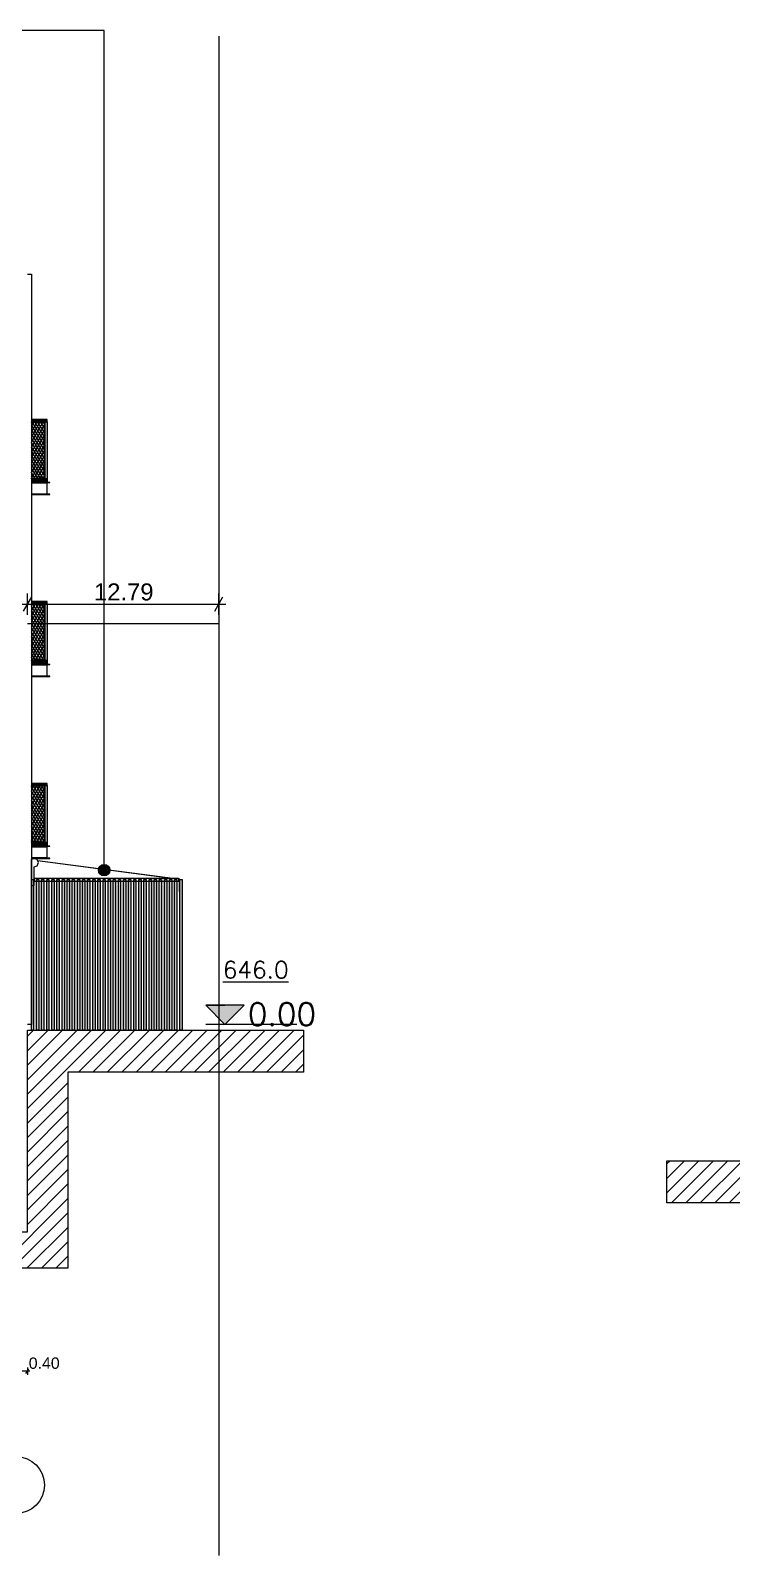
# Model space of a CAD drawing. Header units: millimetres. Extents: x 476571643 to 477489869, y 4620928210 to 4621294454.
# Drawn here: x 477385942 to 477398269, y 4621108520 to 4621135349 of the extents above; entities that cross this region are included whole.
import ezdxf

# ---------------------------------------------------------------- set-up
doc = ezdxf.new("R2010")
doc.units = ezdxf.units.MM
doc.header["$MEASUREMENT"] = 0
doc.set_wipeout_variables(frame=1)
doc.linetypes.add('Wipeout_Contour', pattern=[1000, 0, -1000])
for name, color, linetype, lineweight in [('0_Pen_No__1_Pen_No__250', 7, 'Continuous', 0), ('0_Pen_No__250_Pen_No__142', 142, 'Continuous', 0), ('New_._Pen_No__1', 1, 'Continuous', 0), ('New_2D Drafting - General_Pen_No__30_Pen_No__9_Pen_No__9_Pen_No__255', 255, 'Continuous', 0), ('New_2D Drafting - General_Pen_No__30_Pen_No__9_Pen_No__9_Pen_No__7', 7, 'Continuous', 0), ('New_2D Drafting - General_Pen_No__4', 7, 'Continuous', 0), ('New_2D Drafting - General_Pen_No__7', 7, 'Continuous', 0), ('New_2D Drafting - General_Pen_No__7_Pen_No__250', 7, 'Continuous', 0), ('New_2D Drafting - General_Pen_No__7_Pen_No__7', 7, 'Continuous', 0), ('New_Interior - Furniture _Pen_No__250', 7, 'Continuous', 0), ('New_reg_nak_Pen_No__7', 7, 'Continuous', 0), ('New_Structural - Bearing_Pen_No__1', 1, 'Continuous', 0), ('Structural - Bearing_Pen_No__7', 7, 'Continuous', 0), ('zoma_Pen_No__1', 1, 'Continuous', 0), ('zoma_Pen_No__142', 142, 'Continuous', 0), ('zoma_Pen_No__1_Pen_No__142', 142, 'Continuous', 0), ('zoma_Pen_No__5_Pen_No__142', 142, 'Continuous', 0), ('zoma_Pen_No__5_Pen_No__5_Pen_No__142', 142, 'Continuous', 0)]:
    doc.layers.add(name, color=color, linetype=linetype, lineweight=lineweight)
for name, color, linetype in [('New_Interior - Furniture', 7, 'Continuous'), ('zoma', 7, 'Continuous'), ('zoma_Pen_No__5', 7, 'Continuous')]:
    doc.layers.add(name, color=color, linetype=linetype)
doc.styles.add('GENERATED_STYLE_2', font='arial.ttf')
doc.linetypes.add('Break', pattern='A,0,[1,a-5 saxl бѓ’бѓђбѓ¦бѓ”бѓ‘бѓ”бѓ‘бѓ\x98_1.Shx,S=15.679026,R=0,X=0,Y=0],-1975.557214,0', length=1975.557214)
doc.dimstyles.new('GENERATED_STYLE__27', dxfattribs={"dimtxt": 300, "dimasz": 190, "dimexe": 0.18, "dimexo": 3, "dimgap": 0.09, "dimtad": 1, "dimtih": 1, "dimtoh": 1, "dimlfac": 0.001, "dimzin": 0, "dimdsep": 46, "dimtxsty": 'GENERATED_STYLE_2', "dimblk": 'ARROWHEAD_2', "dimblk1": 'ARROWHEAD_2', "dimblk2": 'ARROWHEAD_2', "dimcen": 0.09, "dimclrd": 1, "dimclre": 1, "dimclrt": 1, "dimadec": 0, "dimazin": 0, "dimtfac": 1, "dimtdec": 4, "dimtmove": 0, "dimatfit": 3, "dimfxl": 1, "dimtolj": 1, "dimtzin": 0, "dimarcsym": 0})
doc.dimstyles.new('GENERATED_STYLE__3', dxfattribs={"dimtxt": 200, "dimasz": 64.421331, "dimexe": 0.18, "dimexo": 3, "dimgap": 0.09, "dimtad": 1, "dimtih": 1, "dimtoh": 1, "dimlfac": 0.001, "dimzin": 0, "dimdsep": 46, "dimtxsty": 'GENERATED_STYLE_2', "dimblk": 'ARROWHEAD_2', "dimblk1": 'ARROWHEAD_2', "dimblk2": 'ARROWHEAD_2', "dimcen": 0.09, "dimclrd": 142, "dimclre": 142, "dimclrt": 142, "dimadec": 0, "dimazin": 0, "dimtfac": 1, "dimtdec": 4, "dimtmove": 0, "dimatfit": 3, "dimfxl": 1, "dimtolj": 1, "dimtzin": 0, "dimarcsym": 0})
pattern_1 = [(45, (476844527.15, 4621385791.04), (-127.279217, 127.279217), [])]
pattern_2 = [(60, (476844527.15, 4621385791.044), (-38.9711432, 22.5), []), (122.8330945, (476844527.15, 4621385791.044), (36.8060797, 18.75), [])]

# ---------------------------------------------------------------- blocks, each defined once
blk = doc.blocks.new('*D1628', base_point=(476844527, 4621385791))
at = {"layer": 'zoma_Pen_No__142', "color": 142, "linetype": 'Continuous', "lineweight": 0, "transparency": 16777216}
for p, q in [((477385462, 4621111720), (477385511, 4621111804)), ((477385486, 4621111826), (477385486, 4621111698)), ((477385887, 4621111762), (477385486, 4621111762)), ((477385862, 4621111720), (477385911, 4621111804)), ((477385887, 4621111826), (477385887, 4621111698)), ((477385928, 4621111762), (477385887, 4621111762))]:
    blk.add_line(p, q, dxfattribs=at)
at = {"layer": 'zoma_Pen_No__142', "color": 142, "lineweight": 0, "transparency": 16777216, "insert": (477385911, 4621111802), "char_height": 200, "attachment_point": 7, "style": 'GENERATED_STYLE_2'}
blk.add_mtext('\\A1;{\\pql;\\fArial CYR|b0|i0|c204|p34;0.40}', dxfattribs=at)
blk = doc.blocks.new('ARROWHEAD_2')
at = {"color": 0, "linetype": 'Continuous', "lineweight": 0}
for p, q in [((0, 0), (-1, 0)), ((-0.38, -0.66), (0.38, 0.66))]:
    blk.add_line(p, q, dxfattribs=at)
blk = doc.blocks.new('*D1670', base_point=(476844527, 4621385791))
at = {"layer": 'zoma_Pen_No__1', "color": 1, "linetype": 'Continuous', "lineweight": 0, "transparency": 16777216}
for p, q in [((477385959, 4621125383), (477385815, 4621125133)), ((477385887, 4621125070), (477385887, 4621125445)), ((477389182, 4621125133), (477389326, 4621125383)), ((477389254, 4621125070), (477389254, 4621125445)), ((477385765, 4621125258), (477385887, 4621125258)), ((477385887, 4621125258), (477389254, 4621125258)), ((477389254, 4621125258), (477389376, 4621125258))]:
    blk.add_line(p, q, dxfattribs=at)
at = {"layer": 'zoma_Pen_No__1', "color": 1, "lineweight": 0, "transparency": 16777216, "insert": (477387057, 4621125318), "char_height": 300, "attachment_point": 7, "style": 'GENERATED_STYLE_2'}
blk.add_mtext('\\A1;{\\pql;\\fArial CYR|b0|i0|c204|p34;12.79}', dxfattribs=at)
blk = doc.blocks.new('Line_123', base_point=(477387237, 4621120578))
at = {"layer": 'zoma_Pen_No__5_Pen_No__142', "linetype": 'Continuous', "lineweight": 0}
blk.add_hatch(color=142, dxfattribs=at).paths.add_polyline_path([(477387137, 4621120578), (477387145, 4621120540), (477387167, 4621120507), (477387199, 4621120486), (477387237, 4621120478), (477387276, 4621120486), (477387308, 4621120507), (477387330, 4621120540), (477387337, 4621120578), (477387330, 4621120616), (477387308, 4621120649), (477387276, 4621120670), (477387237, 4621120678), (477387199, 4621120670), (477387167, 4621120649), (477387145, 4621120616)])
at = {"layer": 'zoma_Pen_No__5_Pen_No__142', "color": 142, "linetype": 'Continuous', "lineweight": 0}
blk.add_line((477387237, 4621120678), (477387237, 4621135349), dxfattribs=at)
blk.add_circle((477387237, 4621120578), 100, dxfattribs=at)

msp = doc.modelspace()

# ---------------------------------------------------------------- hatches: boundary and pattern name
at = {"layer": '0_Pen_No__250_Pen_No__142', "linetype": 'Continuous', "lineweight": 0}
msp.add_hatch(color=142, dxfattribs=at).paths.add_polyline_path([(477389360.526, 4621117864.71), (477389698.055, 4621118202.403), (477389022.833, 4621118202.238)])
at = {"layer": 'New_2D Drafting - General_Pen_No__30_Pen_No__9_Pen_No__9_Pen_No__255', "linetype": 'Continuous', "lineweight": 0}
for points in [[(477386236.882, 4621128504.202), (477385957.215, 4621128504.202), (477385957.215, 4621128464.202), (477386236.882, 4621128464.202)], [(477386186.875, 4621128454.202), (477385957.215, 4621128454.202), (477385957.215, 4621128464.202), (477386196.875, 4621128464.202)], [(477386186.875, 4621127474.2), (477386196.875, 4621127464.2), (477386196.875, 4621128464.202), (477386186.875, 4621128454.202)], [(477386236.882, 4621127404.2), (477386196.875, 4621127404.2), (477386196.875, 4621128464.202), (477386236.882, 4621128464.202)], [(477386197.244, 4621127464.2), (477385957.215, 4621127464.2), (477385957.215, 4621127474.2), (477386187.244, 4621127474.2)], [(477386236.882, 4621127464.2), (477385957.215, 4621127464.2), (477385957.215, 4621127424.2), (477386236.882, 4621127424.2)], [(477386236.882, 4621125304.202), (477385957.215, 4621125304.202), (477385957.215, 4621125264.202), (477386236.882, 4621125264.202)], [(477386186.875, 4621125254.202), (477385957.215, 4621125254.202), (477385957.215, 4621125264.202), (477386196.875, 4621125264.202)], [(477386186.875, 4621124274.2), (477386196.875, 4621124264.2), (477386196.875, 4621125264.202), (477386186.875, 4621125254.202)], [(477386236.882, 4621124204.2), (477386196.875, 4621124204.2), (477386196.875, 4621125264.202), (477386236.882, 4621125264.202)], [(477386197.244, 4621124264.2), (477385957.215, 4621124264.2), (477385957.215, 4621124274.2), (477386187.244, 4621124274.2)], [(477386236.882, 4621124264.2), (477385957.215, 4621124264.2), (477385957.215, 4621124224.2), (477386236.882, 4621124224.2)], [(477386236.882, 4621122104.202), (477385957.215, 4621122104.202), (477385957.215, 4621122064.202), (477386236.882, 4621122064.202)], [(477386186.875, 4621122054.202), (477385957.215, 4621122054.202), (477385957.215, 4621122064.202), (477386196.875, 4621122064.202)], [(477386186.875, 4621121074.2), (477386196.875, 4621121064.2), (477386196.875, 4621122064.202), (477386186.875, 4621122054.202)], [(477386236.882, 4621121004.2), (477386196.875, 4621121004.2), (477386196.875, 4621122064.202), (477386236.882, 4621122064.202)], [(477386197.244, 4621121064.2), (477385957.215, 4621121064.2), (477385957.215, 4621121074.2), (477386187.244, 4621121074.2)], [(477386236.882, 4621121064.2), (477385957.215, 4621121064.2), (477385957.215, 4621121024.2), (477386236.882, 4621121024.2)], [(477386267.016, 4621120410.992), (477386267.016, 4621117764.092), (477386227.016, 4621117764.092), (477386227.016, 4621120410.992)], [(477386357.016, 4621120410.992), (477386357.016, 4621117764.092), (477386317.016, 4621117764.092), (477386317.016, 4621120410.992)], [(477386447.016, 4621120410.992), (477386447.016, 4621117764.092), (477386407.016, 4621117764.092), (477386407.016, 4621120410.992)], [(477386537.016, 4621120410.992), (477386537.016, 4621117764.092), (477386497.016, 4621117764.092), (477386497.016, 4621120410.992)], [(477386627.016, 4621120410.992), (477386627.016, 4621117764.092), (477386587.016, 4621117764.092), (477386587.016, 4621120410.992)], [(477386717.016, 4621120410.992), (477386717.016, 4621117764.092), (477386677.016, 4621117764.092), (477386677.016, 4621120410.992)], [(477386807.016, 4621120410.992), (477386807.016, 4621117764.092), (477386767.016, 4621117764.092), (477386767.016, 4621120410.992)], [(477386897.016, 4621120410.992), (477386897.016, 4621117764.092), (477386857.016, 4621117764.092), (477386857.016, 4621120410.992)], [(477386987.016, 4621120410.992), (477386987.016, 4621117764.092), (477386947.016, 4621117764.092), (477386947.016, 4621120410.992)], [(477387077.016, 4621120410.992), (477387077.016, 4621117764.092), (477387037.016, 4621117764.092), (477387037.016, 4621120410.992)], [(477387167.016, 4621120410.992), (477387167.016, 4621117764.092), (477387127.016, 4621117764.092), (477387127.016, 4621120410.992)], [(477387257.016, 4621120410.992), (477387257.016, 4621117764.092), (477387217.016, 4621117764.092), (477387217.016, 4621120410.992)], [(477387347.016, 4621120410.992), (477387347.016, 4621117764.092), (477387307.016, 4621117764.092), (477387307.016, 4621120410.992)], [(477387437.016, 4621120410.992), (477387437.016, 4621117764.092), (477387397.016, 4621117764.092), (477387397.016, 4621120410.992)], [(477387527.016, 4621120410.992), (477387527.016, 4621117764.092), (477387487.016, 4621117764.092), (477387487.016, 4621120410.992)], [(477387617.016, 4621120410.992), (477387617.016, 4621117764.092), (477387577.016, 4621117764.092), (477387577.016, 4621120410.992)], [(477387707.016, 4621120410.992), (477387707.016, 4621117764.092), (477387667.016, 4621117764.092), (477387667.016, 4621120410.992)], [(477387797.016, 4621120410.992), (477387797.016, 4621117764.092), (477387757.016, 4621117764.092), (477387757.016, 4621120410.992)], [(477387887.016, 4621120410.992), (477387887.016, 4621117764.092), (477387847.016, 4621117764.092), (477387847.016, 4621120410.992)], [(477387977.016, 4621120410.992), (477387977.016, 4621117764.092), (477387937.016, 4621117764.092), (477387937.016, 4621120410.992)], [(477388067.016, 4621120410.992), (477388067.016, 4621117764.092), (477388027.016, 4621117764.092), (477388027.016, 4621120410.992)], [(477388157.016, 4621120410.992), (477388157.016, 4621117764.092), (477388117.016, 4621117764.092), (477388117.016, 4621120410.992)], [(477388247.016, 4621120410.992), (477388247.016, 4621117764.092), (477388207.016, 4621117764.092), (477388207.016, 4621120410.992)], [(477388337.016, 4621120410.992), (477388337.016, 4621117764.092), (477388297.016, 4621117764.092), (477388297.016, 4621120410.992)]]:
    msp.add_hatch(color=255, dxfattribs=at).paths.add_polyline_path(points)
at = {"layer": 'New_2D Drafting - General_Pen_No__7', "linetype": 'Continuous', "lineweight": 0}
h = msp.add_hatch(dxfattribs=at)
h.set_pattern_fill('BATT_INSULATION', style=0, pattern_type=2)
h.set_pattern_definition(pattern_2)
h.paths.add_polyline_path([(477385957.215, 4621127474.2), (477386186.875, 4621127474.2), (477386186.875, 4621128454.202), (477385957.215, 4621128454.202)])
h = msp.add_hatch(dxfattribs=at)
h.set_pattern_fill('BATT_INSULATION', style=0, pattern_type=2)
h.set_pattern_definition(pattern_2)
h.paths.add_polyline_path([(477385957.215, 4621124274.2), (477386186.875, 4621124274.2), (477386186.875, 4621125254.202), (477385957.215, 4621125254.202)])
h = msp.add_hatch(dxfattribs=at)
h.set_pattern_fill('BATT_INSULATION', style=0, pattern_type=2)
h.set_pattern_definition(pattern_2)
h.paths.add_polyline_path([(477385957.215, 4621121074.2), (477386186.875, 4621121074.2), (477386186.875, 4621122054.202), (477385957.215, 4621122054.202)])
at = {"layer": 'New_2D Drafting - General_Pen_No__7_Pen_No__7', "linetype": 'Continuous', "lineweight": 0}
h = msp.add_hatch(dxfattribs=at)
h.set_pattern_fill('MASONRY_BLOCK', style=0, pattern_type=2)
h.set_pattern_definition(pattern_1)
h.paths.add_polyline_path([(477363707.041, 4621115465.01), (477368186.927, 4621115464.877), (477368187.014, 4621114214.87), (477380246.786, 4621114214.87), (477380246.786, 4621113414.87), (477383246.885, 4621113414.87), (477383246.885, 4621114214.87), (477384274.349, 4621114214.87), (477385886.764, 4621114214.87), (477385886.764, 4621117485.002), (477385886.764, 4621117764.092), (477390741.143, 4621117764.092), (477390741.143, 4621117024.286), (477386597.781, 4621117024.286), (477386597.781, 4621113635.952), (477386597.781, 4621113574.43), (477384034.349, 4621113574.43), (477384034.349, 4621112728.014), (477380183.786, 4621112728.014), (477379557.37, 4621112728.014), (477379557.37, 4621113574.43), (477367546.349, 4621113574.43), (477367546.349, 4621114725.102), (477363707.041, 4621114725.102)])
h = msp.add_hatch(dxfattribs=at)
h.set_pattern_fill('MASONRY_BLOCK', style=0, pattern_type=2)
h.set_pattern_definition(pattern_1)
h.paths.add_polyline_path([(477397133.385, 4621114725.102), (477397133.385, 4621115465.01), (477401613.109, 4621115465.01), (477401613.109, 4621114214.87), (477419313.109, 4621114214.87), (477419313.109, 4621117485.002), (477419313.109, 4621117764.092), (477424167.487, 4621117764.092), (477424167.487, 4621117024.286), (477420024.125, 4621117024.286), (477420024.125, 4621113635.952), (477420024.125, 4621113574.43), (477400972.693, 4621113574.43), (477400972.693, 4621114725.102)])

# ---------------------------------------------------------------- linework, layer by layer
at = {"layer": '0_Pen_No__1_Pen_No__250', "color": 7, "linetype": 'Continuous', "lineweight": 0, "flags": 128}
for points in [[(477389360.526, 4621117864.71), (477389022.833, 4621118202.238), (477389360.444, 4621118202.321)], [(477389360.526, 4621117864.71), (477389698.055, 4621118202.403), (477389360.444, 4621118202.321)], [(477390622.915, 4621117865.018), (477389022.915, 4621117864.627)]]:
    msp.add_lwpolyline(points, dxfattribs=at)
at = {"layer": '0_Pen_No__250_Pen_No__142', "color": 142, "linetype": 'Continuous', "lineweight": 0, "flags": 128}
msp.add_lwpolyline([(477389360.526, 4621117864.71), (477389698.055, 4621118202.403), (477389022.833, 4621118202.238)], close=True, dxfattribs=at)
at = {"layer": 'New_2D Drafting - General_Pen_No__30_Pen_No__9_Pen_No__9_Pen_No__7', "color": 7, "linetype": 'Continuous', "lineweight": 0, "flags": 128}
for points in [[(477386236.882, 4621128504.202), (477385957.215, 4621128504.202), (477385957.215, 4621128464.202), (477386236.882, 4621128464.202)], [(477386186.875, 4621128454.202), (477385957.215, 4621128454.202), (477385957.215, 4621128464.202), (477386196.875, 4621128464.202)], [(477386186.875, 4621127474.2), (477386196.875, 4621127464.2), (477386196.875, 4621128464.202), (477386186.875, 4621128454.202)], [(477386236.882, 4621127404.2), (477386196.875, 4621127404.2), (477386196.875, 4621128464.202), (477386236.882, 4621128464.202)], [(477386197.244, 4621127464.2), (477385957.215, 4621127464.2), (477385957.215, 4621127474.2), (477386187.244, 4621127474.2)], [(477386236.882, 4621127464.2), (477385957.215, 4621127464.2), (477385957.215, 4621127424.2), (477386236.882, 4621127424.2)], [(477386236.882, 4621125304.202), (477385957.215, 4621125304.202), (477385957.215, 4621125264.202), (477386236.882, 4621125264.202)], [(477386186.875, 4621125254.202), (477385957.215, 4621125254.202), (477385957.215, 4621125264.202), (477386196.875, 4621125264.202)], [(477386186.875, 4621124274.2), (477386196.875, 4621124264.2), (477386196.875, 4621125264.202), (477386186.875, 4621125254.202)], [(477386236.882, 4621124204.2), (477386196.875, 4621124204.2), (477386196.875, 4621125264.202), (477386236.882, 4621125264.202)], [(477386197.244, 4621124264.2), (477385957.215, 4621124264.2), (477385957.215, 4621124274.2), (477386187.244, 4621124274.2)], [(477386236.882, 4621124264.2), (477385957.215, 4621124264.2), (477385957.215, 4621124224.2), (477386236.882, 4621124224.2)], [(477386236.882, 4621122104.202), (477385957.215, 4621122104.202), (477385957.215, 4621122064.202), (477386236.882, 4621122064.202)], [(477386186.875, 4621122054.202), (477385957.215, 4621122054.202), (477385957.215, 4621122064.202), (477386196.875, 4621122064.202)], [(477386186.875, 4621121074.2), (477386196.875, 4621121064.2), (477386196.875, 4621122064.202), (477386186.875, 4621122054.202)], [(477386236.882, 4621121004.2), (477386196.875, 4621121004.2), (477386196.875, 4621122064.202), (477386236.882, 4621122064.202)], [(477386197.244, 4621121064.2), (477385957.215, 4621121064.2), (477385957.215, 4621121074.2), (477386187.244, 4621121074.2)], [(477386236.882, 4621121064.2), (477385957.215, 4621121064.2), (477385957.215, 4621121024.2), (477386236.882, 4621121024.2)], [(477386267.016, 4621120410.992), (477386267.016, 4621117764.092), (477386227.016, 4621117764.092), (477386227.016, 4621120410.992)], [(477386357.016, 4621120410.992), (477386357.016, 4621117764.092), (477386317.016, 4621117764.092), (477386317.016, 4621120410.992)], [(477386447.016, 4621120410.992), (477386447.016, 4621117764.092), (477386407.016, 4621117764.092), (477386407.016, 4621120410.992)], [(477386537.016, 4621120410.992), (477386537.016, 4621117764.092), (477386497.016, 4621117764.092), (477386497.016, 4621120410.992)], [(477386627.016, 4621120410.992), (477386627.016, 4621117764.092), (477386587.016, 4621117764.092), (477386587.016, 4621120410.992)], [(477386717.016, 4621120410.992), (477386717.016, 4621117764.092), (477386677.016, 4621117764.092), (477386677.016, 4621120410.992)], [(477386807.016, 4621120410.992), (477386807.016, 4621117764.092), (477386767.016, 4621117764.092), (477386767.016, 4621120410.992)], [(477386897.016, 4621120410.992), (477386897.016, 4621117764.092), (477386857.016, 4621117764.092), (477386857.016, 4621120410.992)], [(477386987.016, 4621120410.992), (477386987.016, 4621117764.092), (477386947.016, 4621117764.092), (477386947.016, 4621120410.992)], [(477387077.016, 4621120410.992), (477387077.016, 4621117764.092), (477387037.016, 4621117764.092), (477387037.016, 4621120410.992)], [(477387167.016, 4621120410.992), (477387167.016, 4621117764.092), (477387127.016, 4621117764.092), (477387127.016, 4621120410.992)], [(477387257.016, 4621120410.992), (477387257.016, 4621117764.092), (477387217.016, 4621117764.092), (477387217.016, 4621120410.992)], [(477387347.016, 4621120410.992), (477387347.016, 4621117764.092), (477387307.016, 4621117764.092), (477387307.016, 4621120410.992)], [(477387437.016, 4621120410.992), (477387437.016, 4621117764.092), (477387397.016, 4621117764.092), (477387397.016, 4621120410.992)], [(477387527.016, 4621120410.992), (477387527.016, 4621117764.092), (477387487.016, 4621117764.092), (477387487.016, 4621120410.992)], [(477387617.016, 4621120410.992), (477387617.016, 4621117764.092), (477387577.016, 4621117764.092), (477387577.016, 4621120410.992)], [(477387707.016, 4621120410.992), (477387707.016, 4621117764.092), (477387667.016, 4621117764.092), (477387667.016, 4621120410.992)], [(477387797.016, 4621120410.992), (477387797.016, 4621117764.092), (477387757.016, 4621117764.092), (477387757.016, 4621120410.992)], [(477387887.016, 4621120410.992), (477387887.016, 4621117764.092), (477387847.016, 4621117764.092), (477387847.016, 4621120410.992)], [(477387977.016, 4621120410.992), (477387977.016, 4621117764.092), (477387937.016, 4621117764.092), (477387937.016, 4621120410.992)], [(477388067.016, 4621120410.992), (477388067.016, 4621117764.092), (477388027.016, 4621117764.092), (477388027.016, 4621120410.992)], [(477388157.016, 4621120410.992), (477388157.016, 4621117764.092), (477388117.016, 4621117764.092), (477388117.016, 4621120410.992)], [(477388247.016, 4621120410.992), (477388247.016, 4621117764.092), (477388207.016, 4621117764.092), (477388207.016, 4621120410.992)], [(477388337.016, 4621120410.992), (477388337.016, 4621117764.092), (477388297.016, 4621117764.092), (477388297.016, 4621120410.992)]]:
    msp.add_lwpolyline(points, close=True, dxfattribs=at)
at = {"layer": 'New_2D Drafting - General_Pen_No__4', "color": 7, "linetype": 'Continuous', "lineweight": 0, "flags": 128}
for points in [[(477385957.215, 4621127474.2), (477386186.875, 4621127474.2), (477386186.875, 4621128454.202), (477385957.215, 4621128454.202)], [(477385957.215, 4621124274.2), (477386186.875, 4621124274.2), (477386186.875, 4621125254.202), (477385957.215, 4621125254.202)], [(477385957.215, 4621121074.2), (477386186.875, 4621121074.2), (477386186.875, 4621122054.202), (477385957.215, 4621122054.202)]]:
    msp.add_lwpolyline(points, close=True, dxfattribs=at)
at = {"layer": 'New_2D Drafting - General_Pen_No__7_Pen_No__250', "color": 7, "linetype": 'Continuous', "lineweight": 0, "flags": 128}
for points in [[(477363707.041, 4621115465.01), (477368186.927, 4621115464.877), (477368187.014, 4621114214.87), (477380246.786, 4621114214.87), (477380246.786, 4621113414.87), (477383246.885, 4621113414.87), (477383246.885, 4621114214.87), (477384274.349, 4621114214.87), (477385886.764, 4621114214.87), (477385886.764, 4621117485.002), (477385886.764, 4621117764.092), (477390741.143, 4621117764.092), (477390741.143, 4621117024.286), (477386597.781, 4621117024.286), (477386597.781, 4621113635.952), (477386597.781, 4621113574.43), (477384034.349, 4621113574.43), (477384034.349, 4621112728.014), (477380183.786, 4621112728.014), (477379557.37, 4621112728.014), (477379557.37, 4621113574.43), (477367546.349, 4621113574.43), (477367546.349, 4621114725.102), (477363707.041, 4621114725.102)], [(477397133.385, 4621114725.102), (477397133.385, 4621115465.01), (477401613.109, 4621115465.01), (477401613.109, 4621114214.87), (477419313.109, 4621114214.87), (477419313.109, 4621117485.002), (477419313.109, 4621117764.092), (477424167.487, 4621117764.092), (477424167.487, 4621117024.286), (477420024.125, 4621117024.286), (477420024.125, 4621113635.952), (477420024.125, 4621113574.43), (477400972.693, 4621113574.43), (477400972.693, 4621114725.102)]]:
    msp.add_lwpolyline(points, close=True, dxfattribs=at)
at = {"layer": 'New_Structural - Bearing_Pen_No__1', "color": 1, "linetype": 'Continuous', "lineweight": 0}
msp.add_line((477389253.761, 4621135251.798), (477389253.761, 4621108520.472), dxfattribs=at)
at = {"layer": 'New_Structural - Bearing_Pen_No__1', "color": 1, "linetype": 'Break', "lineweight": 0}
msp.add_line((477385886.764, 4621124918.167), (477389253.761, 4621124918.167), dxfattribs=at)
at = {"layer": 'Structural - Bearing_Pen_No__7', "color": 7, "linetype": 'Continuous', "lineweight": 0}
for p, q in [((477385957.188, 4621127404.208), (477386283.208, 4621127404.208)), ((477385957.188, 4621127401.713), (477386283.208, 4621127401.713)), ((477385957.188, 4621127397.758), (477386278.745, 4621127397.758)), ((477385957.188, 4621127393.768), (477386241.344, 4621127393.768)), ((477385957.188, 4621127389.813), (477386236.882, 4621127389.813)), ((477386236.882, 4621127389.813), (477386237.281, 4621127391.343)), ((477386236.882, 4621127198.603), (477386236.882, 4621127389.813)), ((477386237.281, 4621127391.343), (477386238.419, 4621127392.641)), ((477386238.419, 4621127392.641), (477386240.122, 4621127393.508)), ((477386240.122, 4621127393.508), (477386241.344, 4621127393.768)), ((477386241.344, 4621127393.768), (477386278.745, 4621127397.758)), ((477386278.745, 4621127397.758), (477386279.967, 4621127398.017)), ((477386279.967, 4621127398.017), (477386281.67, 4621127398.884)), ((477386281.67, 4621127398.884), (477386282.808, 4621127400.182)), ((477386282.808, 4621127400.182), (477386283.208, 4621127401.713)), ((477386283.208, 4621127401.713), (477386283.208, 4621127404.208)), ((477385957.183, 4621127198.603), (477386236.882, 4621127198.603)), ((477385957.183, 4621127194.648), (477386241.344, 4621127194.648)), ((477385957.183, 4621127190.658), (477386278.746, 4621127190.658)), ((477385957.183, 4621127186.703), (477386283.208, 4621127186.703)), ((477385957.183, 4621127184.208), (477386283.208, 4621127184.208)), ((477386237.282, 4621127197.072), (477386236.882, 4621127198.603)), ((477386238.419, 4621127195.774), (477386237.282, 4621127197.072)), ((477386240.123, 4621127194.907), (477386238.419, 4621127195.774)), ((477386241.344, 4621127194.648), (477386240.123, 4621127194.907)), ((477386278.746, 4621127190.658), (477386241.344, 4621127194.648)), ((477386279.967, 4621127190.398), (477386278.746, 4621127190.658)), ((477386281.67, 4621127189.531), (477386279.967, 4621127190.398)), ((477386282.808, 4621127188.233), (477386281.67, 4621127189.531)), ((477386283.208, 4621127186.703), (477386282.808, 4621127188.233)), ((477386283.208, 4621127184.208), (477386283.208, 4621127186.703)), ((477385957.183, 4621123998.603), (477386236.882, 4621123998.603)), ((477385957.183, 4621123994.648), (477386241.344, 4621123994.648)), ((477385957.183, 4621123990.658), (477386278.746, 4621123990.658)), ((477385957.183, 4621123986.703), (477386283.208, 4621123986.703)), ((477385957.183, 4621123984.208), (477386283.208, 4621123984.208)), ((477385957.188, 4621124204.208), (477386283.208, 4621124204.208)), ((477385957.188, 4621124201.713), (477386283.208, 4621124201.713)), ((477385957.188, 4621124197.758), (477386278.745, 4621124197.758)), ((477385957.188, 4621124193.768), (477386241.344, 4621124193.768)), ((477385957.188, 4621124189.813), (477386236.882, 4621124189.813)), ((477386236.882, 4621124189.813), (477386237.281, 4621124191.343)), ((477386236.882, 4621123998.603), (477386236.882, 4621124189.813)), ((477386237.282, 4621123997.072), (477386236.882, 4621123998.603)), ((477386237.281, 4621124191.343), (477386238.419, 4621124192.641)), ((477386238.419, 4621123995.774), (477386237.282, 4621123997.072)), ((477386238.419, 4621124192.641), (477386240.122, 4621124193.508)), ((477386240.123, 4621123994.907), (477386238.419, 4621123995.774)), ((477386240.122, 4621124193.508), (477386241.344, 4621124193.768)), ((477386241.344, 4621123994.648), (477386240.123, 4621123994.907)), ((477386241.344, 4621124193.768), (477386278.745, 4621124197.758)), ((477386278.746, 4621123990.658), (477386241.344, 4621123994.648)), ((477386278.745, 4621124197.758), (477386279.967, 4621124198.017)), ((477386279.967, 4621123990.398), (477386278.746, 4621123990.658)), ((477386279.967, 4621124198.017), (477386281.67, 4621124198.884)), ((477386281.67, 4621123989.531), (477386279.967, 4621123990.398)), ((477386281.67, 4621124198.884), (477386282.808, 4621124200.182)), ((477386282.808, 4621123988.233), (477386281.67, 4621123989.531)), ((477386282.808, 4621124200.182), (477386283.208, 4621124201.713)), ((477386283.208, 4621123986.703), (477386282.808, 4621123988.233)), ((477386283.208, 4621124201.713), (477386283.208, 4621124204.208)), ((477386283.208, 4621123984.208), (477386283.208, 4621123986.703)), ((477385957.188, 4621121004.208), (477386283.208, 4621121004.208)), ((477385957.188, 4621121001.713), (477386283.208, 4621121001.713)), ((477385957.188, 4621120997.758), (477386278.745, 4621120997.758)), ((477385957.188, 4621120993.768), (477386241.344, 4621120993.768)), ((477385957.188, 4621120989.813), (477386236.882, 4621120989.813)), ((477386236.882, 4621120989.813), (477386237.281, 4621120991.343)), ((477386236.882, 4621120798.603), (477386236.882, 4621120989.813)), ((477386237.282, 4621120797.072), (477386236.882, 4621120798.603)), ((477386237.281, 4621120991.343), (477386238.419, 4621120992.641)), ((477386238.419, 4621120795.774), (477386237.282, 4621120797.072)), ((477386238.419, 4621120992.641), (477386240.122, 4621120993.508)), ((477386240.123, 4621120794.907), (477386238.419, 4621120795.774)), ((477386240.122, 4621120993.508), (477386241.344, 4621120993.768)), ((477386241.344, 4621120794.648), (477386240.123, 4621120794.907)), ((477386241.344, 4621120993.768), (477386278.745, 4621120997.758)), ((477386278.746, 4621120790.658), (477386241.344, 4621120794.648)), ((477386278.745, 4621120997.758), (477386279.967, 4621120998.017)), ((477386279.967, 4621120790.398), (477386278.746, 4621120790.658)), ((477386279.967, 4621120998.017), (477386281.67, 4621120998.884)), ((477386281.67, 4621120789.531), (477386279.967, 4621120790.398)), ((477386281.67, 4621120998.884), (477386282.808, 4621121000.182)), ((477386282.808, 4621120788.233), (477386281.67, 4621120789.531)), ((477386282.808, 4621121000.182), (477386283.208, 4621121001.713)), ((477386283.208, 4621120786.703), (477386282.808, 4621120788.233)), ((477386283.208, 4621121001.713), (477386283.208, 4621121004.208)), ((477386283.208, 4621120784.208), (477386283.208, 4621120786.703))]:
    msp.add_line(p, q, dxfattribs=at)
at = {"layer": 'zoma_Pen_No__5_Pen_No__142', "color": 142, "linetype": 'Continuous', "lineweight": 0}
msp.add_line((477387237.393, 4621135349.163), (477380431.627, 4621135349.163), dxfattribs=at)
at = {"layer": 'zoma_Pen_No__5_Pen_No__5_Pen_No__142', "color": 142, "linetype": 'Continuous', "lineweight": 0}
msp.add_circle((477385686.764, 4621109759.387), 501.115, dxfattribs=at)

# ---------------------------------------------------------------- block references
at = {"layer": 'zoma_Pen_No__5', "color": 142, "linetype": 'Continuous', "lineweight": 0}
msp.add_blockref('Line_123', (477387237.393, 4621120577.979), dxfattribs=at)

# ---------------------------------------------------------------- texts
at = {"layer": 'New_._Pen_No__1', "color": 1, "linetype": 'Continuous', "lineweight": 0, "insert": (477389902.194, 4621118975.446), "char_height": 300, "attachment_point": 2}
msp.add_mtext('\\A1;{\\pqc;\\Ftxt.shx;\\L\\L64\\Ftxt.shx;6\\Ftxt.shx;.0}', dxfattribs=at)
at = {"layer": 'zoma_Pen_No__1_Pen_No__142', "color": 142, "linetype": 'Continuous', "lineweight": 0, "insert": (477389762.841, 4621117841.762), "char_height": 400, "attachment_point": 7, "rotation": 0.0139872}
msp.add_mtext('\\A1;{\\pql;\\Ftxt.shx;0\\Ftxt.shx;.00}', dxfattribs=at)

# ---------------------------------------------------------------- dimensions: what is measured, and where the dimension line sits
at = {"layer": 'zoma', "color": 1, "linetype": 'Continuous', "lineweight": 0}
dim = msp.add_linear_dim(base=(477389253.761, 4621125257.846), p1=(477385886.764, 4621125636.7), p2=(477389253.761, 4621125600.618), text='12.79', dimstyle='GENERATED_STYLE__27', dxfattribs=at)
dim.commit()
dim.dimension.update_dxf_attribs({"geometry": '*D1670', "text_midpoint": (477387561.35, 4621125467.846), "dimtype": 160})
at = {"layer": 'zoma', "color": 142, "linetype": 'Continuous', "lineweight": 0}
dim = msp.add_linear_dim(base=(477385486.21, 4621111762.03), p1=(477385886.56, 4621111762.03), p2=(477385486.21, 4621111762.03), angle=180, dimstyle='GENERATED_STYLE__3', dxfattribs=at)
dim.commit()
dim.dimension.update_dxf_attribs({"geometry": '*D1628', "text_midpoint": (477386170.822, 4621111902.03), "dimtype": 160})

# ---------------------------------------------------------------- wipeouts: each hides what was drawn before it
at = {"color": 254, "linetype": 'Wipeout_Contour', "lineweight": 0, "ltscale": 41811420843.94607}
msp.add_wipeout([(477385955.852, 4621120709.208), (477385955.852, 4621120309.208), (477386005.852, 4621120309.208), (477386005.852, 4621120634.208), (477386058.885, 4621120656.175), (477386080.852, 4621120709.208), (477386058.885, 4621120762.241), (477386005.852, 4621120784.208), (477385955.852, 4621120763.497)], dxfattribs=at).dxf.layer = 'New_Interior - Furniture'
at = {"color": 254, "linetype": 'Wipeout_Contour', "lineweight": 0, "ltscale": 37165707780.70183}
msp.add_wipeout([(477388548.547, 4621120402.131), (477388555.618, 4621120399.203), (477388562.689, 4621120402.131), (477388565.618, 4621120409.203), (477388562.689, 4621120416.274), (477388555.618, 4621120419.203), (477388548.547, 4621120416.274), (477388545.618, 4621120409.203)], dxfattribs=at).dxf.layer = 'New_Interior - Furniture'

# ---------------------------------------------------------------- next in the draw order: hatches: boundary and pattern name
at = {"layer": 'New_2D Drafting - General_Pen_No__30_Pen_No__9_Pen_No__9_Pen_No__255', "linetype": 'Continuous', "lineweight": 0}
for points in [[(477385997.016, 4621120410.992), (477385997.016, 4621117764.092), (477385957.016, 4621117764.092), (477385957.016, 4621120410.992)], [(477386087.016, 4621120410.992), (477386087.016, 4621117764.092), (477386047.016, 4621117764.092), (477386047.016, 4621120410.992)], [(477386177.016, 4621120410.992), (477386177.016, 4621117764.092), (477386137.016, 4621117764.092), (477386137.016, 4621120410.992)]]:
    msp.add_hatch(color=255, dxfattribs=at).paths.add_polyline_path(points)

# ---------------------------------------------------------------- next in the draw order: linework, layer by layer
at = {"layer": 'New_2D Drafting - General_Pen_No__30_Pen_No__9_Pen_No__9_Pen_No__7', "color": 7, "linetype": 'Continuous', "lineweight": 0, "flags": 128}
for points in [[(477385997.016, 4621120410.992), (477385997.016, 4621117764.092), (477385957.016, 4621117764.092), (477385957.016, 4621120410.992)], [(477386087.016, 4621120410.992), (477386087.016, 4621117764.092), (477386047.016, 4621117764.092), (477386047.016, 4621120410.992)], [(477386177.016, 4621120410.992), (477386177.016, 4621117764.092), (477386137.016, 4621117764.092), (477386137.016, 4621120410.992)]]:
    msp.add_lwpolyline(points, close=True, dxfattribs=at)
at = {"layer": 'New_Interior - Furniture _Pen_No__250', "color": 7, "linetype": 'Continuous', "lineweight": 0}
for p, q in [((477386005.852, 4621120784.208), (477385955.852, 4621120763.497)), ((477386058.885, 4621120762.241), (477386005.852, 4621120784.208)), ((477385955.852, 4621120763.497), (477385955.852, 4621120309.208)), ((477386005.852, 4621120634.208), (477386058.885, 4621120656.175)), ((477386005.852, 4621120309.208), (477386005.852, 4621120634.208)), ((477386080.852, 4621120709.208), (477386058.885, 4621120762.241)), ((477386058.885, 4621120656.175), (477386080.852, 4621120709.208)), ((477385955.852, 4621120309.208), (477386005.852, 4621120309.208)), ((477386005.852, 4621120434.208), (477386005.852, 4621120384.208))]:
    msp.add_line(p, q, dxfattribs=at)
at = {"layer": 'New_reg_nak_Pen_No__7', "color": 7, "linetype": 'Continuous', "lineweight": 0, "flags": 128}
msp.add_lwpolyline([(477385886.927, 4621131064.577), (477385957.278, 4621131064.576), (477385956.954, 4621117865), (477385887.027, 4621117865.002)], dxfattribs=at)
at = {"layer": 'Structural - Bearing_Pen_No__7', "color": 7, "linetype": 'Continuous', "lineweight": 0}
for p, q in [((477385957.183, 4621120798.603), (477386236.882, 4621120798.603)), ((477385957.183, 4621120794.648), (477386241.344, 4621120794.648)), ((477385957.183, 4621120790.658), (477386278.746, 4621120790.658)), ((477385957.183, 4621120786.703), (477386283.208, 4621120786.703)), ((477385957.183, 4621120784.208), (477386283.208, 4621120784.208))]:
    msp.add_line(p, q, dxfattribs=at)

# ---------------------------------------------------------------- next in the draw order: wipeouts: each hides what was drawn before it
at = {"color": 254, "linetype": 'Wipeout_Contour', "lineweight": 0, "ltscale": 32519994373.29195}
msp.add_wipeout([(477388544.495, 4621120418.397), (477388550.929, 4621120417.26), (477388554.118, 4621120418.581), (477388554.118, 4621120419.203), (477388556.656, 4621120419.203), (477388556.672, 4621120419.292), (477388544.495, 4621120421.444)], dxfattribs=at).dxf.layer = 'New_Interior - Furniture'

# ---------------------------------------------------------------- next in the draw order: linework, layer by layer
at = {"layer": 'New_Interior - Furniture _Pen_No__250', "color": 7, "linetype": 'Continuous', "lineweight": 0}
msp.add_line((477386065.585, 4621120746.466), (477388419.716, 4621120434.203), dxfattribs=at)

# ---------------------------------------------------------------- next in the draw order: wipeouts: each hides what was drawn before it
at = {"color": 254, "linetype": 'Wipeout_Contour', "lineweight": 0, "ltscale": 23228566917.05115}
msp.add_wipeout([(477388554.118, 4621120199.203), (477388557.118, 4621120199.203), (477388557.118, 4621120399.824), (477388555.618, 4621120399.203), (477388554.118, 4621120399.824)], dxfattribs=at).dxf.layer = 'New_Interior - Furniture'

# ---------------------------------------------------------------- next in the draw order: wipeouts: each hides what was drawn before it
at = {"color": 254, "linetype": 'Wipeout_Contour', "lineweight": 0, "ltscale": 13937140447.2268}
msp.add_wipeout([(477388554.118, 4621120418.581), (477388555.618, 4621120419.203), (477388554.118, 4621120419.203)], dxfattribs=at).dxf.layer = 'New_Interior - Furniture'

# ---------------------------------------------------------------- next in the draw order: wipeouts: each hides what was drawn before it
at = {"color": 254, "linetype": 'Wipeout_Contour', "lineweight": 0, "ltscale": 13937140447.74059}
msp.add_wipeout([(477388557.118, 4621120419.203), (477388555.618, 4621120419.203), (477388557.118, 4621120418.581)], dxfattribs=at).dxf.layer = 'New_Interior - Furniture'

# ---------------------------------------------------------------- next in the draw order: hatches: boundary and pattern name
at = {"layer": 'New_2D Drafting - General_Pen_No__30_Pen_No__9_Pen_No__9_Pen_No__255', "linetype": 'Continuous', "lineweight": 0}
for points in [[(477388427.016, 4621120410.992), (477388427.016, 4621117764.092), (477388387.016, 4621117764.092), (477388387.016, 4621120410.992)], [(477388517.016, 4621120410.992), (477388517.016, 4621117764.092), (477388477.016, 4621117764.092), (477388477.016, 4621120410.992)], [(477388607.016, 4621120410.992), (477388607.016, 4621117764.092), (477388567.016, 4621117764.092), (477388567.016, 4621120410.992)]]:
    msp.add_hatch(color=255, dxfattribs=at).paths.add_polyline_path(points)

# ---------------------------------------------------------------- next in the draw order: linework, layer by layer
at = {"layer": 'New_2D Drafting - General_Pen_No__30_Pen_No__9_Pen_No__9_Pen_No__7', "color": 7, "linetype": 'Continuous', "lineweight": 0, "flags": 128}
for points in [[(477388427.016, 4621120410.992), (477388427.016, 4621117764.092), (477388387.016, 4621117764.092), (477388387.016, 4621120410.992)], [(477388517.016, 4621120410.992), (477388517.016, 4621117764.092), (477388477.016, 4621117764.092), (477388477.016, 4621120410.992)], [(477388607.016, 4621120410.992), (477388607.016, 4621117764.092), (477388567.016, 4621117764.092), (477388567.016, 4621120410.992)]]:
    msp.add_lwpolyline(points, close=True, dxfattribs=at)
at = {"layer": 'New_Interior - Furniture _Pen_No__250', "color": 7, "linetype": 'Continuous', "lineweight": 0}
for p, q in [((477386064.083, 4621120749.692), (477388442.532, 4621120434.203)), ((477386005.852, 4621120434.208), (477388544.495, 4621120434.203)), ((477386005.852, 4621120384.208), (477388544.494, 4621120384.203)), ((477388472.297, 4621120434.203), (477388544.495, 4621120434.203)), ((477388544.495, 4621120409.203), (477388544.494, 4621120391.525)), ((477388544.494, 4621120391.525), (477388544.494, 4621120384.203)), ((477388544.495, 4621120434.203), (477388544.495, 4621120426.88)), ((477388544.495, 4621120426.88), (477388544.495, 4621120409.203)), ((477388544.495, 4621120421.444), (477388556.672, 4621120419.292)), ((477388544.495, 4621120418.397), (477388550.929, 4621120417.26)), ((477388548.547, 4621120416.274), (477388545.618, 4621120409.203)), ((477388545.618, 4621120409.203), (477388548.547, 4621120402.131)), ((477388555.618, 4621120419.203), (477388548.547, 4621120416.274)), ((477388548.547, 4621120402.131), (477388555.618, 4621120399.203)), ((477388554.118, 4621120419.203), (477388554.118, 4621120418.581)), ((477388554.118, 4621120419.203), (477388556.656, 4621120419.203)), ((477388554.118, 4621120399.824), (477388554.118, 4621120199.203)), ((477388562.689, 4621120416.274), (477388555.618, 4621120419.203)), ((477388555.618, 4621120399.203), (477388562.689, 4621120402.131)), ((477388556.585, 4621120418.802), (477388556.656, 4621120419.203)), ((477388556.656, 4621120419.203), (477388556.672, 4621120419.292)), ((477388556.656, 4621120419.203), (477388557.118, 4621120419.203)), ((477388557.118, 4621120419.203), (477388557.118, 4621120418.581)), ((477388557.118, 4621120399.824), (477388557.118, 4621120199.203)), ((477388565.618, 4621120409.203), (477388562.689, 4621120416.274)), ((477388562.689, 4621120402.131), (477388565.618, 4621120409.203))]:
    msp.add_line(p, q, dxfattribs=at)

doc.saveas('drawing.dxf')
